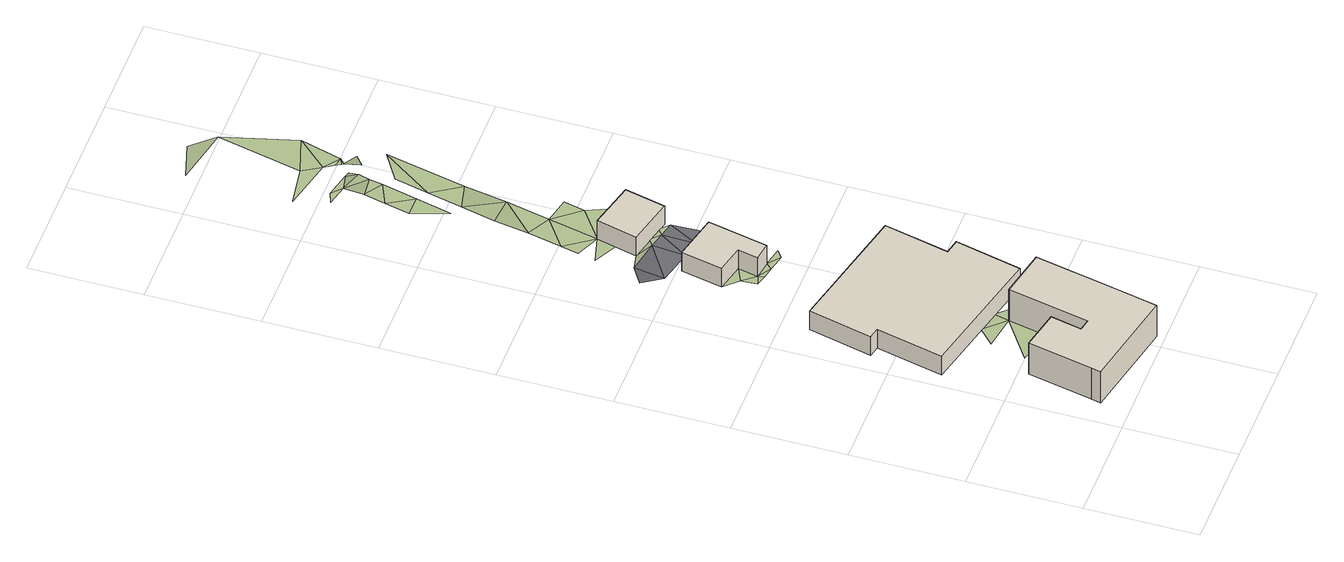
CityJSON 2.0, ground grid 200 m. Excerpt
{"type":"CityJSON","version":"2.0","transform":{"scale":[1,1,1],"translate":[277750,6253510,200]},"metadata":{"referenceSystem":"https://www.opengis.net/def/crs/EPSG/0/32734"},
"CityObjects":{
"building1":{"type":"Building","attributes":{"address":"59 Victoria Road Woodstock 7915 Cape Town","building":"yes","building:levels":2,"building_height":6.9,"roof_height":16.65,"ground_height":9.75,"plus_code":"4FRW3CCW+GPF"},"geometry":[{"type":"Solid","lod":"1","boundaries":[[[[0,1,2,3]],[[1,4,5,2]],[[4,6,7,5]],[[6,8,9,7]],[[8,10,11,9]],[[10,12,13,11]],[[12,14,15,13]],[[14,16,17,15]],[[16,18,19,17]],[[18,0,3,19]],[[3,2,5,7,9,11,13,15,17,19]],[[18,16,14,12,10,8,6,4,1,0]]]]}]},
"building2":{"type":"Building","attributes":{"address":"Sussex Street Woodstock Cape Town","building":"yes","building:levels":1,"building_height":4.1,"roof_height":13.46,"ground_height":9.36,"plus_code":"4FRW3CCW+JPC"},"geometry":[{"type":"Solid","lod":"1","boundaries":[[[[20,21,22,23]],[[21,24,25,22]],[[24,26,27,25]],[[26,28,29,27]],[[28,30,31,29]],[[30,32,33,31]],[[32,34,35,33]],[[34,20,23,35]],[[23,22,25,27,29,31,33,35]],[[34,32,30,28,26,24,21,20]]]]}]},
"building3":{"type":"Building","attributes":{"address":"40 Wright Street Woodstock Cape Town","building":"house","building:levels":1,"building_height":4.1,"roof_height":13.13,"ground_height":9.03,"plus_code":"4FRW3CCW+PPR"},"geometry":[{"type":"Solid","lod":"1","boundaries":[[[[36,37,38,39]],[[37,40,41,38]],[[40,42,43,41]],[[42,44,45,43]],[[44,46,47,45]],[[46,36,39,47]],[[39,38,41,43,45,47]],[[46,44,42,40,37,36]]]]}]},
"building4":{"type":"Building","attributes":{"address":"35 Wright Street Woodstock Cape Town","building":"yes","building:levels":1,"building_height":4.1,"roof_height":12.64,"ground_height":8.54,"plus_code":"4FRW3CCW+RP3"},"geometry":[{"type":"Solid","lod":"1","boundaries":[[[[48,49,50,51]],[[49,52,53,50]],[[52,54,55,53]],[[54,48,51,55]],[[51,50,53,55]],[[54,52,49,48]]]]}]},
"terrain1":{"type":"TINRelief","geometry":[{"type":"CompositeSurface","lod":"1","boundaries":[[[56,10,57]],[[10,56,58]],[[58,4,59]],[[60,61,4]],[[4,62,60]],[[62,4,63]],[[64,65,66]],[[65,64,67]],[[68,67,64]],[[69,70,44]],[[68,64,71]],[[42,40,69]],[[44,70,72]],[[71,64,73]],[[69,44,42]],[[71,74,68]],[[44,72,75]],[[71,73,76]],[[44,75,46]],[[77,46,75]],[[78,37,79]],[[49,80,81]],[[46,77,82]],[[79,83,78]],[[84,85,48]],[[81,86,49]],[[48,87,88]],[[83,79,36]],[[86,81,89]],[[36,90,83]],[[86,89,91]],[[92,87,48]],[[87,92,93]],[[94,91,89]],[[95,92,48]],[[96,93,97]],[[92,97,93]],[[95,48,54]],[[92,95,98]],[[97,99,96]],[[100,101,102]],[[100,103,101]],[[99,97,104]],[[103,100,105]],[[103,105,106]],[[99,104,107]],[[108,109,110]],[[111,110,106]],[[106,105,111]],[[110,112,108]],[[111,113,110]],[[114,115,116]],[[110,113,112]],[[107,104,117]],[[107,117,118]],[[113,119,112]],[[114,120,121]],[[122,121,120]],[[123,124,125]],[[123,121,122]],[[114,126,115]],[[114,121,126]],[[127,128,129]],[[129,115,126]]]}]},
"road1":{"type":"Road","attributes":{"highway":"residential","name":"Wright Street","surface":"asphalt","lanes":2,"width":4.8},"geometry":[{"type":"MultiSurface","lod":"1","boundaries":[[[78,83,89]],[[130,80,131]],[[78,81,130]],[[80,130,81]],[[83,94,89]],[[81,78,89]],[[94,83,90]]]}]}
},
"vertices":[
[213,87,28],[242,226,28],[242,226,97],[213,87,97],[155,244,28],[155,244,97],[125,100,28],[125,100,97],[104,104,28],[104,104,97],[116,159,28],[116,159,97],[46,174,28],[46,174,97],[22,60,28],[22,60,97],[18,42,28],[18,42,97],[195,5,28],[195,5,97],
[38,545,24],[11,432,24],[11,432,65],[38,545,65],[31,427,24],[31,427,65],[3,308,24],[3,308,65],[240,253,24],[240,253,65],[268,371,24],[268,371,65],[241,377,24],[241,377,65],[268,492,24],[268,492,65],
[189,767,21],[107,786,21],[107,786,62],[189,767,62],[91,712,21],[91,712,62],[141,701,21],[141,701,62],[133,665,21],[133,665,62],[166,660,21],[166,660,62],
[140,941,16],[122,868,16],[122,868,57],[140,941,57],[207,848,16],[207,848,57],[224,920,16],[224,920,57],
[125,100,40],[104,104,40],[140,172,28],[80,192,28],[121,280,28],[94,254,28],[162,271,28],[195,236,28],[153,519,24],[127,542,24],[95,532,24],[154,536,24],[172,532,24],[114,688,21],[116,659,21],[180,522,24],[136,654,21],[191,510,24],[181,530,24],[157,650,21],[199,518,24],[187,643,21],[144,791,21],[148,777,21],[94,862,16],[149,850,21],[200,653,21],[175,784,21],[91,928,16],[132,907,16],[161,859,21],[105,990,16],[98,959,16],[177,843,21],[206,777,21],[188,853,21],[160,1029,16],[119,1051,16],[204,837,21],[198,982,16],[134,1113,11],[177,1107,16],[206,1019,16],[148,1174,11],[143,1249,11],[107,1250,11],[128,1186,11],[117,1294,11],[195,1185,11],[158,1312,11],[126,1333,11],[162,1236,11],[117,1388,5],[97,1381,5],[135,1372,5],[163,1337,11],[163,1378,5],[168,1356,11],[172,1419,5],[152,1451,5],[80,1440,5],[227,1328,11],[177,1297,11],[173,1375,5],[183,1402,5],[200,1398,5],[188,1393,5],[190,1389,5],[191,1359,11],[213,1375,6],[220,1472,6],[155,1644,0],[89,1625,0],[187,1602,5],
[82,806,21],[59,841,21]
]}
